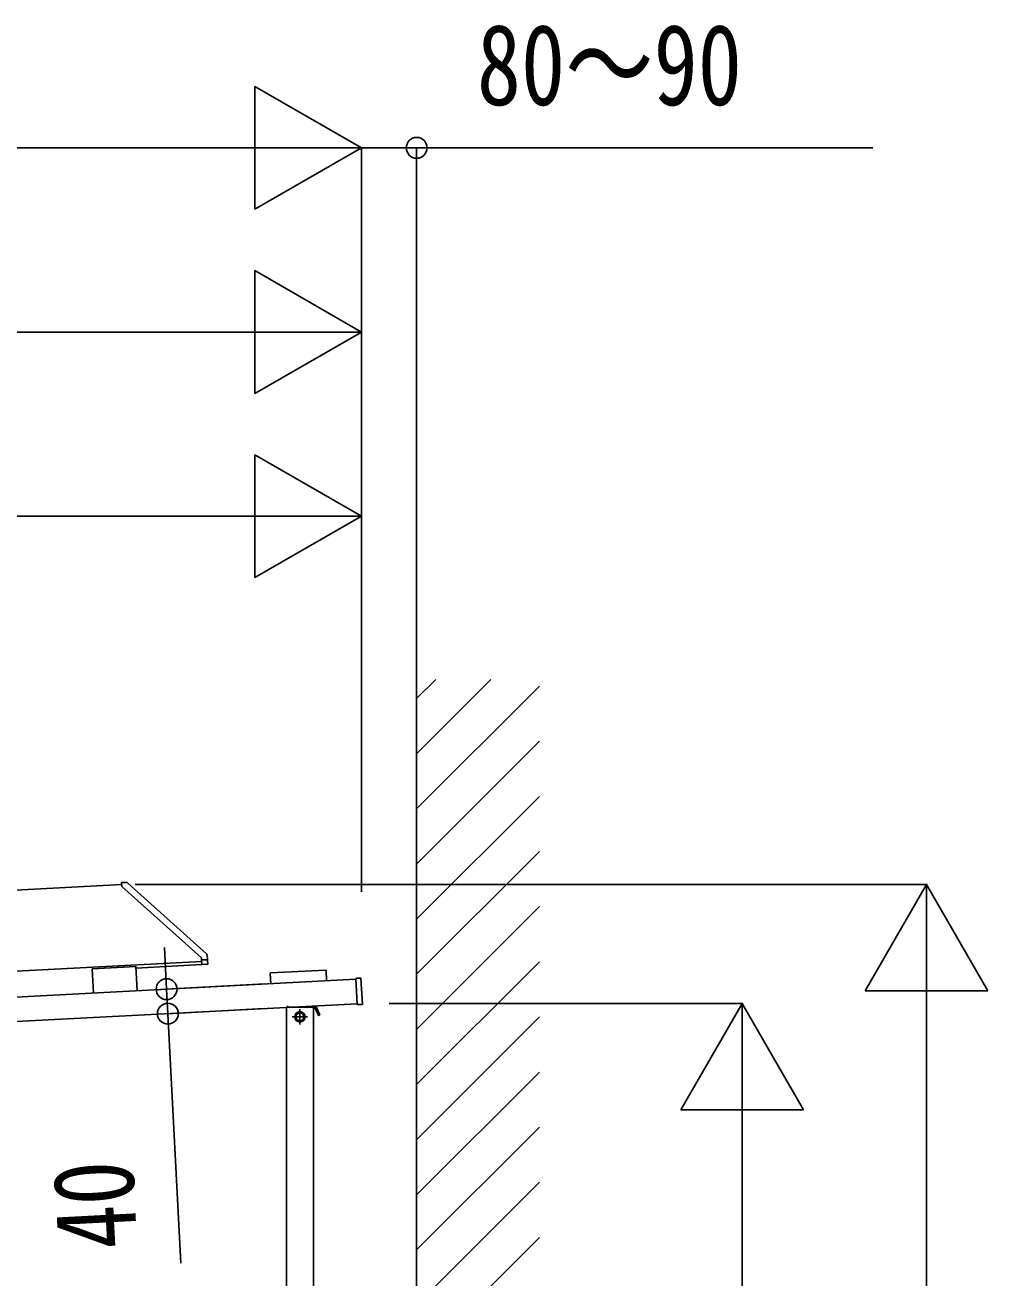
# Model space of a CAD drawing. Units: millimetres, scale not verified. Extents: x -16820 to 16820, y -11881 to 11886.
# Drawn here: x -219 to 1349, y -2635 to -594 of the extents above; entities that cross this region are included whole.
import ezdxf
from ezdxf.enums import TextEntityAlignment as Align

# ---------------------------------------------------------------- set-up
doc = ezdxf.new("R2010")
doc.units = ezdxf.units.MM
doc.header["$LTSCALE"] = 40
doc.layers.add('0-6_YKK_A1', color=4, linetype='Continuous')
doc.layers.add('0-7_YKK_D', color=6, linetype='Continuous')
doc.styles.add('ＭＳ ゴシック', font='')
doc.styles.get('ＭＳ ゴシック').set_extended_font_data('MS Gothic')

msp = doc.modelspace()

# ---------------------------------------------------------------- linework, layer by layer
at = {"layer": '0-6_YKK_A1'}
for p, q in [((418.83, -1660.13), (418.83, -4790.36)), ((418.83, -1691.18), (449.88, -1660.13)), ((418.83, -1780.99), (539.69, -1660.13)), ((418.83, -1870.79), (618.83, -1670.79)), ((418.83, -1960.59), (618.83, -1760.59)), ((418.83, -2050.39), (618.83, -1850.39)), ((418.83, -2140.2), (618.83, -1940.2)), ((-1279.89, -2057.81), (-61.31, -1993.95)), ((-61.49, -1990.46), (-53.89, -1990.53)), ((-61.47, -1990.93), (-61.49, -1990.46)), ((-61.47, -1990.93), (-61.17, -1996.55)), ((-61.01, -1996.9), (68.48, -2113.49)), ((-51.25, -1991.55), (76.61, -2106.68)), ((418.83, -2230), (618.83, -2030)), ((-1283.17, -2190.17), (68.93, -2119.31)), ((68.64, -2113.83), (68.73, -2115.44)), ((68.78, -2116.38), (68.73, -2115.44)), ((68.78, -2116.38), (76.41, -2116.44)), ((68.8, -2116.88), (68.78, -2116.38)), ((68.8, -2116.88), (69.19, -2124.3)), ((76.41, -2116.44), (77.82, -2116.46)), ((77.93, -2109.44), (78.25, -2115.53)), ((78.25, -2115.53), (78.32, -2116.93)), ((418.83, -2319.8), (618.83, -2119.8)), ((-38.29, -2127.43), (-109.19, -2131.14)), ((-109.19, -2131.14), (-107.13, -2170.59)), ((-38.29, -2127.43), (-36.22, -2166.87)), ((-38.16, -2129.93), (69.19, -2124.3)), ((69.19, -2124.3), (76.8, -2123.9)), ((180.6, -2138.99), (181.46, -2155.47)), ((270.42, -2133.28), (181.54, -2137.94)), ((272.33, -2150.7), (271.47, -2134.22)), ((-1285.52, -2232.35), (320.08, -2148.2)), ((314.91, -2148.47), (320.08, -2148.2)), ((321.2, -2146.76), (320, -2146.83)), ((320.02, -2147.18), (320, -2146.83)), ((320, -2146.83), (320, -2146.83)), ((320.05, -2147.67), (320.02, -2147.18)), ((322.2, -2188.7), (320.05, -2147.67)), ((321.2, -2146.76), (321.2, -2146.76)), ((321.8, -2146.62), (327.69, -2146.31)), ((328.21, -2146.79), (330.41, -2188.73)), ((-1283.42, -2272.29), (322.17, -2188.15)), ((206.83, -2193.49), (206.83, -3778.07)), ((208.33, -2193.49), (208.33, -2191.49)), ((228.83, -2221.99), (228.83, -2196.98)), ((249.33, -2193.49), (249.33, -2191.49)), ((249.33, -2192.99), (252.01, -2192.99)), ((261.36, -2206.43), (254.73, -2192.22)), ((256.98, -2202.96), (259.25, -2201.9)), ((322.22, -2189.2), (322.2, -2188.7)), ((322.22, -2189.2), (322.24, -2189.55)), ((322.24, -2189.55), (323.44, -2189.48)), ((322.24, -2189.55), (322.24, -2189.55)), ((323.44, -2189.48), (323.44, -2189.48)), ((329.94, -2189.25), (324.05, -2189.56)), ((241.34, -2209.49), (216.33, -2209.49)), ((418.83, -2409.6), (618.83, -2209.6)), ((418.83, -2499.41), (618.83, -2299.41)), ((418.83, -2589.21), (618.83, -2389.21)), ((418.83, -2679.01), (618.83, -2479.01)), ((418.83, -2768.81), (618.83, -2568.81))]:
    msp.add_line(p, q, dxfattribs=at)
for points in [[(78.32, -2116.93), (78.68, -2123.8), (76.8, -2123.9)], [(206.83, -2193.49), (250.83, -2193.49), (250.83, -3778.07)], [(261.36, -2206.43), (259.09, -2207.49), (252.47, -2193.28)]]:
    msp.add_lwpolyline(points, dxfattribs=at)
msp.add_lwpolyline([(228.83, -2201.98), (235.33, -2205.74), (235.33, -2213.24), (228.83, -2216.99), (222.33, -2213.24), (222.33, -2205.74)], close=True, dxfattribs=at)
for radius in [8.5, 7.7, 6.5]:
    msp.add_circle((228.83, -2209.49), radius, dxfattribs=at)
for centre, radius, start, end in [((-60.67, -1996.53), 0.5, 183, 228), ((-53.93, -1994.53), 4, 48, 89.5), ((68.14, -2113.86), 0.5, 3, 48), ((73.93, -2109.65), 4, 3, 48), ((77.82, -2116.96), 0.5, 3, 89.5), ((321.24, -2143.89), 2.86, 272.73957, 279.49104), ((252.01, -2193.49), 0.5, 25, 90), ((252.01, -2193.49), 3, 25, 41.81032), ((323.76, -2193.75), 4.28, 87.31821, 94.21342)]:
    msp.add_arc(centre, radius, start, end, dxfattribs=at)
for centre, major_axis, ratio, start_param, end_param in [((181.6, -2138.94), (0.746, -0.672), 0.99628, 2.358058, 3.9251274), ((270.47, -2134.28), (-0.672, -0.746), 0.99628, 2.358058, 3.9251274), ((321.2, -2146.73), (0.599, 0.031), 0.061163, 4.712389, 5.0226887), ((321.81, -2146.92), (0.016, -0.3), 0.998135, 3.1415927, 3.9550709), ((327.71, -2146.81), (0.336, 0.373), 0.99628, 5.4996506, 7.06672), ((324.03, -2189.26), (0.016, -0.3), 0.998135, 5.4698366, 6.2831853), ((329.91, -2188.75), (0.373, -0.336), 0.99628, 5.4996506, 7.06672)]:
    msp.add_ellipse(centre, major_axis=major_axis, ratio=ratio, start_param=start_param, end_param=end_param, dxfattribs=at)
at = {"layer": '0-7_YKK_D'}
for p, q in [((328.83, -793.95), (155.62, -693.95)), ((155.62, -693.95), (155.62, -893.95)), ((-1271.17, -793.95), (128.83, -793.95)), ((328.83, -793.95), (-17.58, -793.95)), ((328.83, -793.95), (155.62, -893.95)), ((328.83, -2005.93), (328.83, -792.95)), ((328.83, -2005.93), (328.83, -792.95)), ((418.83, -2005.93), (418.83, -792.95)), ((328.83, -1093.95), (155.62, -993.95)), ((155.62, -993.95), (155.62, -1193.95)), ((-1177.17, -1093.95), (128.83, -1093.95)), ((328.83, -1093.95), (-17.58, -1093.95)), ((328.83, -1093.95), (155.62, -1193.95)), ((328.83, -2005.93), (328.83, -1092.95)), ((328.83, -1393.95), (155.62, -1293.95)), ((155.62, -1293.95), (155.62, -1493.95)), ((-1092.18, -1393.95), (128.83, -1393.95)), ((328.83, -1393.95), (-17.58, -1393.95)), ((328.83, -1393.95), (155.62, -1493.95)), ((328.83, -2005.93), (328.83, -1392.95)), ((-39.58, -1993.95), (1249.72, -1993.95)), ((1248.72, -1993.95), (1148.72, -2167.16)), ((1248.72, -1993.95), (1348.72, -2167.16)), ((1248.72, -1993.95), (1248.72, -2340.36)), ((11.73, -2164.36), (8.17, -2096.45)), ((171.73, -2155.98), (10.73, -2164.41)), ((11.73, -2164.36), (13.82, -2204.31)), ((1148.72, -2167.16), (1348.72, -2167.16)), ((170.48, -2196.1), (12.82, -2204.36)), ((374.09, -2187.82), (949.72, -2187.82)), ((948.72, -2187.82), (848.72, -2361.03)), ((948.72, -2187.82), (1048.72, -2361.03)), ((948.72, -2187.82), (948.72, -2534.23)), ((1248.72, -2193.95), (1248.72, -4590.36)), ((13.82, -2204.31), (35.13, -2610.95)), ((848.72, -2361.03), (1048.72, -2361.03)), ((948.72, -4590.36), (948.72, -2387.82))]:
    msp.add_line(p, q, dxfattribs=at)
msp.add_lwpolyline([(328.83, -793.95), (418.83, -793.95), (1161.23, -793.95)], dxfattribs=at)
for centre in [(418.83, -793.95), (11.73, -2164.36), (13.82, -2204.31)]:
    msp.add_circle(centre, 17, dxfattribs=at)

# ---------------------------------------------------------------- texts
at = {"layer": '0-7_YKK_D', "style": 'ＭＳ ゴシック', "width": 0.8}
msp.add_text('80～90', height=132, dxfattribs=at).set_placement((516.83, -763.95), align=Align.BOTTOM_LEFT)
msp.add_text('40', height=132, rotation=93, dxfattribs=at).set_placement((3.6, -2582.56), align=Align.BOTTOM_LEFT)

doc.saveas('drawing.dxf')
